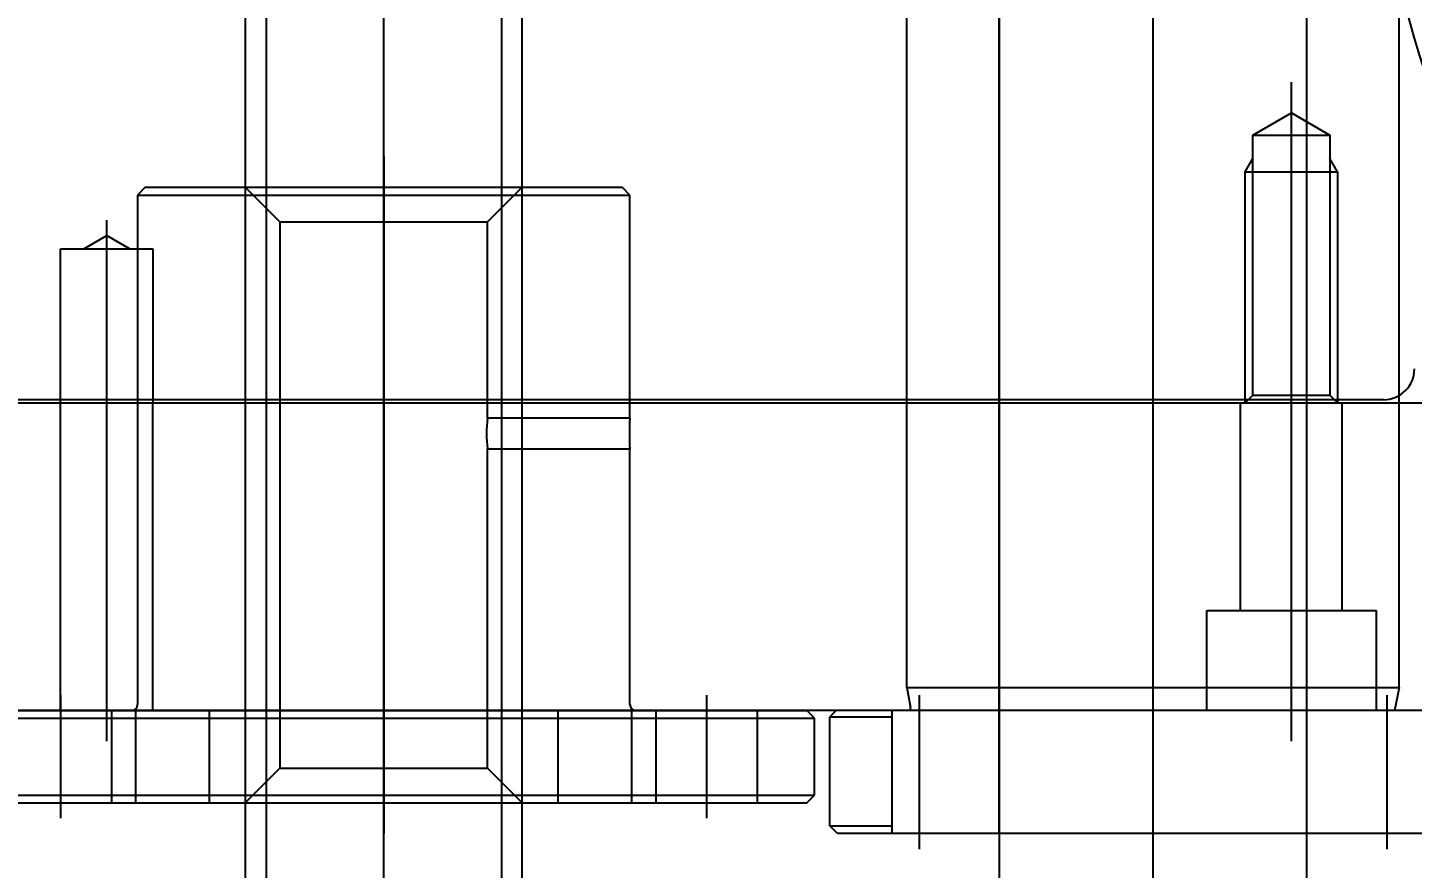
# Model space of a CAD drawing. Header units: inches. Extents: x 0 to 77285, y -118 to 40065.
# Drawn here: x 16788.5 to 16878.5, y 25592.3 to 25646.9 of the extents above; entities that cross this region are included whole.
import ezdxf

# ---------------------------------------------------------------- set-up
doc = ezdxf.new("R2010")
doc.units = ezdxf.units.IN
doc.header["$LTSCALE"] = 5
doc.header["$MEASUREMENT"] = 0
doc.layers.add('A', color=8, linetype='Continuous')
doc.styles.add('SCI', font='')
doc.styles.get('SCI').set_extended_font_data('Gulim')
doc.dimstyles.new('SCH', dxfattribs={"dimtxt": 2.5, "dimasz": 2, "dimexe": 1.25, "dimexo": 0.625, "dimtad": 1, "dimdec": 8, "dimtxsty": 'SCI', "dimcen": 2.5, "dimclrd": 4, "dimclre": 4, "dimclrt": 7, "dimadec": 8, "dimazin": 2, "dimtfac": 1, "dimtdec": 8, "dimtmove": 0, "dimatfit": 3, "dimfxl": 1, "dimarcsym": 0})

# ---------------------------------------------------------------- blocks, each defined once
blk = doc.blocks.new('A$Cc399747e')
at = {"ltscale": 3}
for p, q in [((471.797, 903.5), (471.797, 95.5)), ((412.797, 676), (412.797, 652)), ((489.797, 676), (489.797, 652)), ((400.797, 674), (1040.797, 674)), ((407.297, 667.5), (407.297, 674)), ((418.297, 674), (418.297, 667.5)), ((486.797, 674), (486.797, 654)), ((492.797, 674), (492.797, 654)), ((418.297, 667.5), (407.297, 667.5)), ((409.497, 667.5), (409.497, 654)), ((416.097, 667.5), (416.097, 654)), ((412.797, 656), (412.797, 633.157)), ((489.797, 655), (489.797, 642.134)), ((1040.797, 654), (243.797, 654)), ((1040.797, 654), (400.797, 654)), ((406.797, 653.8), (651.297, 653.8)), ((410.297, 653.5), (409.797, 654)), ((409.797, 639), (409.797, 654)), ((415.297, 653.5), (410.297, 653.5)), ((410.297, 636.6), (410.297, 653.5)), ((415.797, 654), (415.297, 653.5)), ((415.297, 653.5), (415.297, 636.6)), ((415.797, 654), (415.797, 639)), ((486.797, 644), (486.797, 654)), ((492.797, 654), (492.797, 644)), ((492.797, 644), (486.797, 644)), ((489.797, 643.134), (488.297, 644)), ((491.297, 644), (489.797, 643.134)), ((409.797, 639), (410.297, 638.134)), ((415.797, 639), (409.797, 639)), ((415.797, 639), (415.297, 638.134)), ((412.797, 635.157), (410.297, 636.6)), ((415.297, 636.6), (410.297, 636.6)), ((415.297, 636.6), (412.797, 635.157))]:
    blk.add_line(p, q, dxfattribs=at)
for p, q in [((421.797, 137), (421.797, 875)), ((411.797, 871.5), (411.797, 140.5)), ((431.797, 140.5), (431.797, 871.5)), ((464.15, 147.5), (464.15, 869.5)), ((479.444, 147.5), (479.444, 869.5)), ((462.797, 868.147), (462.797, 148.853)), ((480.797, 148.853), (480.797, 868.147)), ((421.797, 600), (421.797, 684)), ((406.594, 673), (406.594, 683)), ((437, 673), (437, 683)), ((401.297, 682), (442.297, 682)), ((411.797, 682), (411.797, 602)), ((431.797, 682), (431.797, 602)), ((438.768, 674), (438.768, 682)), ((442.797, 681.5), (438.768, 681.5)), ((442.297, 682), (442.797, 681.5)), ((442.797, 681.5), (442.797, 674.4)), ((471.797, 638), (471.797, 682)), ((450.797, 681), (450.797, 673)), ((492.797, 673), (492.797, 681)), ((444.297, 680), (443.797, 679.5)), ((499.797, 679.5), (443.797, 679.5)), ((443.797, 679.5), (443.797, 674.5)), ((499.297, 680), (444.297, 680)), ((447.497, 680), (447.497, 674)), ((454.097, 680), (454.097, 674)), ((455.696, 674), (455.696, 680)), ((460.461, 680), (460.461, 674)), ((462.797, 680), (465.047, 677.75)), ((478.547, 677.75), (480.797, 680)), ((483.134, 674), (483.134, 680)), ((487.899, 680), (487.899, 674)), ((489.497, 674), (489.497, 680)), ((478.547, 677.75), (465.047, 677.75)), ((465.047, 677.75), (465.047, 656.987)), ((478.547, 642.25), (478.547, 677.75)), ((442.797, 674.4), (438.768, 674.4)), ((442.397, 674), (442.797, 674.4)), ((499.797, 674.5), (443.797, 674.5)), ((443.797, 674.5), (444.297, 674)), ((401.197, 674), (442.397, 674)), ((405.797, 672.514), (406.047, 673.8)), ((406.047, 674), (406.047, 673.8)), ((437.547, 674), (437.547, 673.8)), ((437.797, 672.514), (437.547, 673.8)), ((499.297, 674), (444.297, 674)), ((455.797, 673.6), (455.797, 656.988)), ((487.797, 640.5), (487.797, 673.6)), ((437.797, 672.514), (405.797, 672.514)), ((405.797, 672.514), (405.797, 602.516)), ((437.797, 672.514), (437.797, 602.516)), ((465.049, 657), (455.797, 657)), ((455.797, 655), (455.797, 640.5)), ((455.797, 655), (465.047, 655)), ((465.047, 655), (465.047, 642.25)), ((465.047, 642.25), (462.797, 640)), ((478.547, 642.25), (465.047, 642.25)), ((480.797, 640), (478.547, 642.25)), ((487.797, 640.5), (455.797, 640.5)), ((455.797, 640.5), (456.297, 640)), ((487.297, 640), (456.297, 640)), ((487.297, 640), (487.797, 640.5))]:
    blk.add_line(p, q)
blk.add_circle((354.797, 616), 52.001)
blk.add_circle((354.797, 616), 52.001)
for centre, radius, start, end in [((455.397, 673.6), 0.4, 0, 90), ((488.197, 673.6), 0.4, 90, 180), ((439.828, 656), 16.001, 356.41673, 3.58273), ((458.37, 656), 6.752, 351.48236, 8.51627)]:
    blk.add_arc(centre, radius, start, end)
blk.add_arc((406.797, 651.8), 2, 90, 180, dxfattribs=at)
blk = doc.blocks.new('*D366')
at = {"color": 4, "lineweight": -2, "transparency": 16777216}
for p, q in [((12554.65, 23925.55), (12554.65, 28076.143)), ((17979.65, 23925.05), (17979.65, 28076.143)), ((12714.65, 27976.143), (17819.65, 27976.143))]:
    blk.add_line(p, q, dxfattribs=at)
at = {"color": 4, "transparency": 16777216}
for points in [[(12714.65, 28002.81), (12714.65, 27949.477), (12554.65, 27976.143)], [(17819.65, 28002.81), (17819.65, 27949.477), (17979.65, 27976.143)]]:
    blk.add_solid(points, dxfattribs=at)
at = {"layer": 'Defpoints', "color": 0, "transparency": 16777216}
for p in [(17979.65, 27976.143), (12554.65, 23875.55), (17979.65, 23875.05)]:
    blk.add_point(p, dxfattribs=at)
at = {"color": 7, "transparency": 16777216, "insert": (15267.15, 28128.806), "char_height": 200, "attachment_point": 5, "style": 'SCI'}
blk.add_mtext('5425', dxfattribs=at)
blk = doc.blocks.new('*D367')
at = {"color": 4, "lineweight": -2, "transparency": 16777216}
for p, q in [((12554.65, 23925.55), (12554.65, 29140.675)), ((21064.65, 23433.05), (21064.65, 29140.675)), ((12714.65, 29040.675), (20904.65, 29040.675))]:
    blk.add_line(p, q, dxfattribs=at)
at = {"color": 4, "transparency": 16777216}
for points in [[(12714.65, 29067.342), (12714.65, 29014.009), (12554.65, 29040.675)], [(20904.65, 29067.342), (20904.65, 29014.009), (21064.65, 29040.675)]]:
    blk.add_solid(points, dxfattribs=at)
at = {"layer": 'Defpoints', "color": 0, "transparency": 16777216}
for p in [(21064.65, 29040.675), (12554.65, 23875.55), (21064.65, 23383.05)]:
    blk.add_point(p, dxfattribs=at)
at = {"color": 7, "transparency": 16777216, "insert": (16809.65, 29193.472), "char_height": 200, "attachment_point": 5, "style": 'SCI'}
blk.add_mtext('8510', dxfattribs=at)
blk = doc.blocks.new('*D374')
at = {"color": 4, "lineweight": -2, "transparency": 16777216}
for p, q in [((12554.65, 23925.55), (12554.65, 30215.876)), ((37924.65, 23433.05), (37924.65, 30215.876)), ((12714.65, 30115.876), (37764.65, 30115.876))]:
    blk.add_line(p, q, dxfattribs=at)
at = {"color": 4, "transparency": 16777216}
for points in [[(12714.65, 30142.543), (12714.65, 30089.21), (12554.65, 30115.876)], [(37764.65, 30142.543), (37764.65, 30089.21), (37924.65, 30115.876)]]:
    blk.add_solid(points, dxfattribs=at)
at = {"layer": 'Defpoints', "color": 0, "transparency": 16777216}
for p in [(37924.65, 30115.876), (12554.65, 23875.55), (37924.65, 23383.05)]:
    blk.add_point(p, dxfattribs=at)
at = {"color": 7, "transparency": 16777216, "insert": (25239.65, 30268.539), "char_height": 200, "attachment_point": 5, "style": 'SCI'}
blk.add_mtext('25370', dxfattribs=at)

msp = doc.modelspace()

# ---------------------------------------------------------------- block references
at = {"layer": 'A', "rotation": 180}
msp.add_blockref('A$Cc399747e', (17283.44187244, 26276.55060516), dxfattribs=at)

# ---------------------------------------------------------------- dimensions: what is measured, and where the dimension line sits
for base, p2, picture, middle in [((37924.649780898, 30115.8761734788), (37924.649780898, 23383.0504762948), '*D374', (25239.649780898, 30268.5392893244)), ((21064.649780898, 29040.6754827387), (21064.649780898, 23383.0504762948), '*D367', (16809.649780898, 29193.4717543765)), ((17979.649780898, 27976.1433020648), (17979.649780898, 23875.0504762948), '*D366', (15267.149780898, 28128.8064179103))]:
    dim = msp.add_linear_dim(base=base, p1=(12554.649780898, 23875.5504762968), p2=p2, dimstyle='SCH', override={"dimscale": 80})
    dim.commit()
    dim.dimension.update_dxf_attribs({"geometry": picture, "text_midpoint": middle})

doc.saveas('drawing.dxf')
